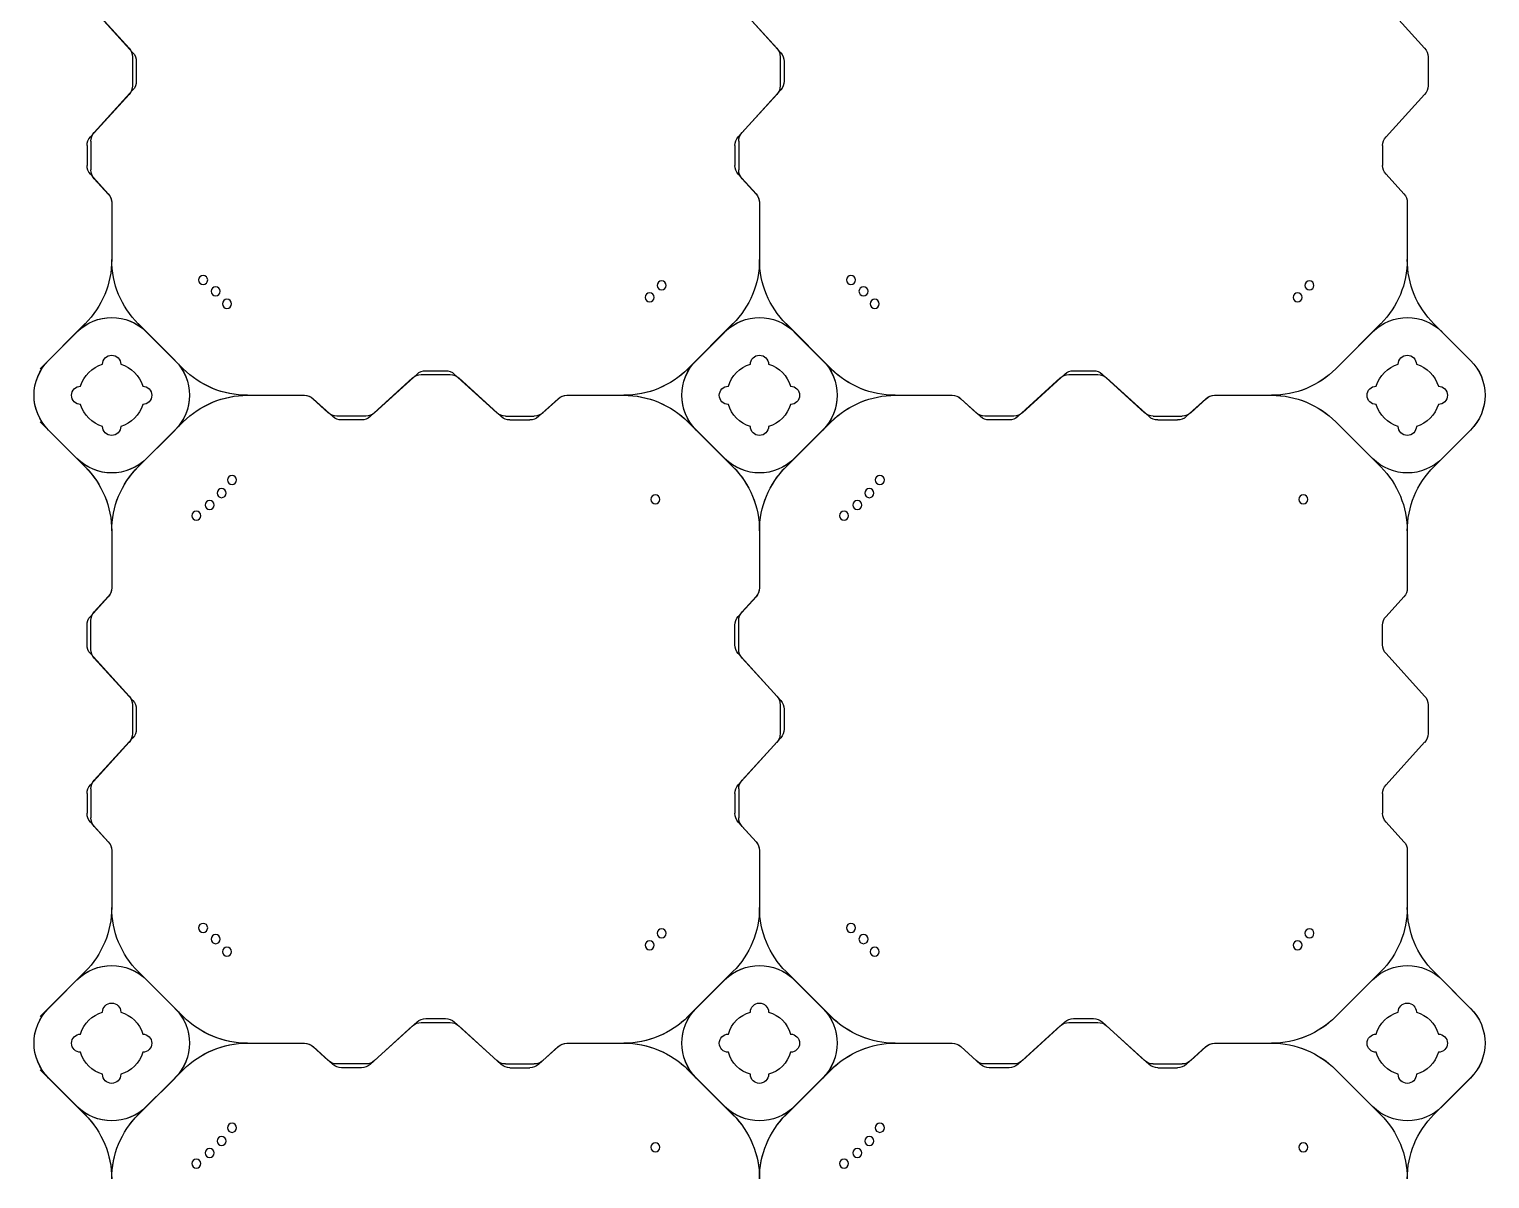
# Model space of a CAD drawing. Header units: millimetres. Extents: x -1612139 to -1260738, y 1141106 to 1536160.
# Drawn here: x -1325991 to -1324864, y 1191971 to 1192859 of the extents above; entities that cross this region are included whole.
import ezdxf

# ---------------------------------------------------------------- set-up
doc = ezdxf.new("R2010")
doc.units = ezdxf.units.MM
doc.header["$LTSCALE"] = 10
doc.layers.get('0').update_dxf_attribs({"linetype": 'CONTINUOUS'})
doc.layers.add('W-FLOAT_BOWL浮筒', color=253, linetype='CONTINUOUS')

# ---------------------------------------------------------------- blocks, each defined once
blk = doc.blocks.new('蓝色')
at = {"layer": 'W-FLOAT_BOWL浮筒', "color": 5}
for p, q in [((19951.1, -6979.1), (19985.8, -6944.4)), ((20061.6, -6979.1), (20026.8, -6944.4)), ((20451.1, -6979.1), (20485.8, -6944.4)), ((20561.6, -6979.1), (20526.8, -6944.4)), ((20951.1, -6979.1), (20985.8, -6944.4)), ((19979.5, -6950.8), (19951.2, -6979.1)), ((19957.5, -6972.8), (19985.8, -6944.5)), ((19957.5, -6972.7), (19979.4, -6950.8)), ((20055.2, -6972.8), (20026.8, -6944.5)), ((20033.2, -6950.8), (20055.2, -6972.7)), ((20033.2, -6950.8), (20061.5, -6979.1)), ((20479.5, -6950.8), (20451.2, -6979.1)), ((20457.5, -6972.8), (20485.8, -6944.5)), ((20457.5, -6972.7), (20479.4, -6950.8)), ((20555.2, -6972.8), (20526.8, -6944.5)), ((20533.2, -6950.8), (20555.2, -6972.7)), ((20533.2, -6950.8), (20561.5, -6979.1)), ((20979.5, -6950.8), (20951.2, -6979.1)), ((21055.2, -6972.8), (21026.8, -6944.5)), ((21033.2, -6950.8), (21055.2, -6972.7)), ((20173.5, -6986.2), (20161.6, -6997)), ((20177, -6983.2), (20161.8, -6997)), ((20202.5, -6983.6), (20180.2, -6983.6)), ((20199, -6980.6), (20183.7, -6980.6)), ((20205.7, -6983.2), (20238.5, -7013)), ((20209.2, -6986.2), (20242, -7016)), ((20303.5, -6986.2), (20270.7, -7016)), ((20307, -6983.2), (20274.2, -7013)), ((20310.2, -6983.6), (20332.5, -6983.6)), ((20313.7, -6980.6), (20329, -6980.6)), ((20335.7, -6983.2), (20350.9, -6997)), ((20339.2, -6986.2), (20351.1, -6997)), ((20673.5, -6986.2), (20661.6, -6997)), ((20677, -6983.2), (20661.8, -6997)), ((20702.5, -6983.6), (20680.2, -6983.6)), ((20699, -6980.6), (20683.7, -6980.6)), ((20705.7, -6983.2), (20738.5, -7013)), ((20709.2, -6986.2), (20742, -7016)), ((20803.5, -6986.2), (20770.7, -7016)), ((20807, -6983.2), (20774.2, -7013)), ((20810.2, -6983.6), (20832.5, -6983.6)), ((20813.7, -6980.6), (20829, -6980.6)), ((20835.7, -6983.2), (20850.9, -6997)), ((20839.2, -6986.2), (20851.1, -6997)), ((20110.9, -6999.6), (20155.1, -6999.6)), ((20110.9, -6999.6), (20154.9, -6999.6)), ((20357.6, -6999.6), (20401.6, -6999.6)), ((20357.8, -6999.6), (20401.6, -6999.6)), ((20610.9, -6999.6), (20655.1, -6999.6)), ((20610.9, -6999.6), (20654.9, -6999.6)), ((20857.6, -6999.6), (20901.6, -6999.6)), ((20857.8, -6999.6), (20901.6, -6999.6)), ((19985.8, -7054.9), (19951.1, -7020.1)), ((19979.5, -7048.4), (19951.2, -7020.1)), ((20026.8, -7054.9), (20061.6, -7020.1)), ((20033.2, -7048.4), (20061.5, -7020.1)), ((20245.2, -7015.6), (20267.5, -7015.6)), ((20248.7, -7018.6), (20264, -7018.6)), ((20485.8, -7054.9), (20451.1, -7020.1)), ((20479.5, -7048.4), (20451.2, -7020.1)), ((20526.8, -7054.9), (20561.6, -7020.1)), ((20533.2, -7048.4), (20561.5, -7020.1)), ((20745.2, -7015.6), (20767.5, -7015.6)), ((20748.7, -7018.6), (20764, -7018.6)), ((20985.8, -7054.9), (20951.1, -7020.1)), ((20979.5, -7048.4), (20951.2, -7020.1)), ((19979.4, -7048.4), (19957.5, -7026.5)), ((19957.5, -7026.5), (19985.8, -7054.8)), ((20055.2, -7026.5), (20026.8, -7054.8)), ((20055.2, -7026.5), (20033.2, -7048.4)), ((20479.4, -7048.4), (20457.5, -7026.5)), ((20457.5, -7026.5), (20485.8, -7054.8)), ((20555.2, -7026.5), (20526.8, -7054.8)), ((20555.2, -7026.5), (20533.2, -7048.4)), ((21055.2, -7026.5), (21026.8, -7054.8)), ((21055.2, -7026.5), (21033.2, -7048.4)), ((20006.3, -7148.4), (20006.3, -7104.2)), ((20006.3, -7148.2), (20006.3, -7104.2)), ((20506.3, -7148.4), (20506.3, -7104.2)), ((20506.3, -7148.2), (20506.3, -7104.2)), ((21006.3, -7148.4), (21006.3, -7104.2)), ((19989.9, -7170.3), (20003.7, -7155.1)), ((19992.9, -7166.8), (20003.7, -7154.9)), ((20489.9, -7170.3), (20503.7, -7155.1)), ((20492.9, -7166.8), (20503.7, -7154.9)), ((20989.9, -7170.3), (21003.7, -7155.1)), ((19987.3, -7192.3), (19987.3, -7177)), ((19990.3, -7195.8), (19990.3, -7173.5)), ((20487.3, -7192.3), (20487.3, -7177)), ((20490.3, -7195.8), (20490.3, -7173.5)), ((20987.3, -7192.3), (20987.3, -7177)), ((19989.9, -7199), (20019.7, -7231.8)), ((19992.9, -7202.5), (20022.7, -7235.3)), ((20489.9, -7199), (20519.7, -7231.8)), ((20492.9, -7202.5), (20522.7, -7235.3)), ((20989.9, -7199), (21019.7, -7231.8)), ((20022.3, -7260.8), (20022.3, -7238.5)), ((20025.3, -7257.3), (20025.3, -7242)), ((20522.3, -7260.8), (20522.3, -7238.5)), ((20525.3, -7257.3), (20525.3, -7242)), ((21022.3, -7260.8), (21022.3, -7238.5)), ((19989.9, -7300.3), (20019.7, -7267.5)), ((19992.9, -7296.8), (20022.7, -7264)), ((20489.9, -7300.3), (20519.7, -7267.5)), ((20492.9, -7296.8), (20522.7, -7264)), ((20989.9, -7300.3), (21019.7, -7267.5)), ((19990.3, -7303.5), (19990.3, -7325.8)), ((20490.3, -7303.5), (20490.3, -7325.8)), ((19987.3, -7307), (19987.3, -7322.3)), ((20487.3, -7307), (20487.3, -7322.3)), ((20987.3, -7307), (20987.3, -7322.3)), ((19989.9, -7329), (20003.7, -7344.2)), ((19992.9, -7332.5), (20003.7, -7344.4)), ((20489.9, -7329), (20503.7, -7344.2)), ((20492.9, -7332.5), (20503.7, -7344.4)), ((20989.9, -7329), (21003.7, -7344.2)), ((20006.3, -7394.9), (20006.3, -7350.9)), ((20006.3, -7394.9), (20006.3, -7351.1)), ((20506.3, -7394.9), (20506.3, -7350.9)), ((20506.3, -7394.9), (20506.3, -7351.1)), ((21006.3, -7394.9), (21006.3, -7350.9)), ((19951.1, -7479.1), (19985.8, -7444.4)), ((19979.5, -7450.8), (19951.2, -7479.1)), ((19957.5, -7472.8), (19985.8, -7444.5)), ((19957.5, -7472.7), (19979.4, -7450.8)), ((20061.6, -7479.1), (20026.8, -7444.4)), ((20055.2, -7472.8), (20026.8, -7444.5)), ((20033.2, -7450.8), (20055.2, -7472.7)), ((20033.2, -7450.8), (20061.5, -7479.1)), ((20451.1, -7479.1), (20485.8, -7444.4)), ((20479.5, -7450.8), (20451.2, -7479.1)), ((20457.5, -7472.8), (20485.8, -7444.5)), ((20457.5, -7472.7), (20479.4, -7450.8)), ((20561.6, -7479.1), (20526.8, -7444.4)), ((20555.2, -7472.8), (20526.8, -7444.5)), ((20533.2, -7450.8), (20555.2, -7472.7)), ((20533.2, -7450.8), (20561.5, -7479.1)), ((20951.1, -7479.1), (20985.8, -7444.4)), ((20979.5, -7450.8), (20951.2, -7479.1)), ((21055.2, -7472.8), (21026.8, -7444.5)), ((21033.2, -7450.8), (21055.2, -7472.7)), ((20177, -7483.2), (20161.8, -7497)), ((20202.5, -7483.6), (20180.2, -7483.6)), ((20199, -7480.6), (20183.7, -7480.6)), ((20205.7, -7483.2), (20238.5, -7513)), ((20307, -7483.2), (20274.2, -7513)), ((20310.2, -7483.6), (20332.5, -7483.6)), ((20313.7, -7480.6), (20329, -7480.6)), ((20335.7, -7483.2), (20350.9, -7497)), ((20677, -7483.2), (20661.8, -7497)), ((20702.5, -7483.6), (20680.2, -7483.6)), ((20699, -7480.6), (20683.7, -7480.6)), ((20705.7, -7483.2), (20738.5, -7513)), ((20807, -7483.2), (20774.2, -7513)), ((20810.2, -7483.6), (20832.5, -7483.6)), ((20813.7, -7480.6), (20829, -7480.6)), ((20835.7, -7483.2), (20850.9, -7497)), ((20173.5, -7486.2), (20161.6, -7497)), ((20209.2, -7486.2), (20242, -7516)), ((20303.5, -7486.2), (20270.7, -7516)), ((20339.2, -7486.2), (20351.1, -7497)), ((20673.5, -7486.2), (20661.6, -7497)), ((20709.2, -7486.2), (20742, -7516)), ((20803.5, -7486.2), (20770.7, -7516)), ((20839.2, -7486.2), (20851.1, -7497)), ((20110.9, -7499.6), (20155.1, -7499.6)), ((20110.9, -7499.6), (20154.9, -7499.6)), ((20357.6, -7499.6), (20401.6, -7499.6)), ((20357.8, -7499.6), (20401.6, -7499.6)), ((20610.9, -7499.6), (20655.1, -7499.6)), ((20610.9, -7499.6), (20654.9, -7499.6)), ((20857.6, -7499.6), (20901.6, -7499.6)), ((20857.8, -7499.6), (20901.6, -7499.6)), ((20245.2, -7515.6), (20267.5, -7515.6)), ((20248.7, -7518.6), (20264, -7518.6)), ((20745.2, -7515.6), (20767.5, -7515.6)), ((20748.7, -7518.6), (20764, -7518.6)), ((19985.8, -7554.9), (19951.1, -7520.1)), ((19979.5, -7548.4), (19951.2, -7520.1)), ((19979.4, -7548.4), (19957.5, -7526.5)), ((19957.5, -7526.5), (19985.8, -7554.8)), ((20026.8, -7554.9), (20061.6, -7520.1)), ((20055.2, -7526.5), (20026.8, -7554.8)), ((20033.2, -7548.4), (20061.5, -7520.1)), ((20055.2, -7526.5), (20033.2, -7548.4)), ((20485.8, -7554.9), (20451.1, -7520.1)), ((20479.5, -7548.4), (20451.2, -7520.1)), ((20479.4, -7548.4), (20457.5, -7526.5)), ((20457.5, -7526.5), (20485.8, -7554.8)), ((20526.8, -7554.9), (20561.6, -7520.1)), ((20555.2, -7526.5), (20526.8, -7554.8)), ((20533.2, -7548.4), (20561.5, -7520.1)), ((20555.2, -7526.5), (20533.2, -7548.4)), ((20985.8, -7554.9), (20951.1, -7520.1)), ((20979.5, -7548.4), (20951.2, -7520.1)), ((21055.2, -7526.5), (21026.8, -7554.8)), ((21055.2, -7526.5), (21033.2, -7548.4)), ((20006.3, -7648.4), (20006.3, -7604.2)), ((20006.3, -7648.2), (20006.3, -7604.2)), ((20506.3, -7648.4), (20506.3, -7604.2)), ((20506.3, -7648.2), (20506.3, -7604.2)), ((21006.3, -7648.4), (21006.3, -7604.2)), ((19989.9, -7670.3), (20003.7, -7655.1)), ((19992.9, -7666.8), (20003.7, -7654.9)), ((20489.9, -7670.3), (20503.7, -7655.1)), ((20492.9, -7666.8), (20503.7, -7654.9)), ((20989.9, -7670.3), (21003.7, -7655.1)), ((19987.3, -7692.3), (19987.3, -7677)), ((19990.3, -7695.8), (19990.3, -7673.5)), ((20487.3, -7692.3), (20487.3, -7677)), ((20490.3, -7695.8), (20490.3, -7673.5)), ((20987.3, -7692.3), (20987.3, -7677)), ((19989.9, -7699), (20019.7, -7731.8)), ((20489.9, -7699), (20519.7, -7731.8)), ((20989.9, -7699), (21019.7, -7731.8)), ((19992.9, -7702.5), (20022.7, -7735.3)), ((20492.9, -7702.5), (20522.7, -7735.3)), ((20022.3, -7760.8), (20022.3, -7738.5)), ((20025.3, -7757.3), (20025.3, -7742)), ((20522.3, -7760.8), (20522.3, -7738.5)), ((20525.3, -7757.3), (20525.3, -7742)), ((21022.3, -7760.8), (21022.3, -7738.5)), ((19992.9, -7796.8), (20022.7, -7764)), ((20492.9, -7796.8), (20522.7, -7764)), ((19989.9, -7800.3), (20019.7, -7767.5)), ((20489.9, -7800.3), (20519.7, -7767.5)), ((20989.9, -7800.3), (21019.7, -7767.5))]:
    blk.add_line(p, q, dxfattribs=at)
for centre in [(20071.6, -6906.7), (20571.6, -6906.7), (20081.9, -6914.9), (20091.1, -6924.1), (20426, -6919.3), (20581.9, -6914.9), (20591.1, -6924.1), (20926, -6919.3), (20099.2, -6934.3), (20599.2, -6934.3), (20095.3, -7070.2), (20595.3, -7070.2), (20086.6, -7079.9), (20421.6, -7075.2), (20586.6, -7079.9), (20921.6, -7075.2), (20076.9, -7088.6), (20430.8, -7084.4), (20576.9, -7088.6), (20930.8, -7084.4), (20071.6, -7406.7), (20571.6, -7406.7), (20081.9, -7414.9), (20426, -7419.3), (20581.9, -7414.9), (20926, -7419.3), (20091.1, -7424.1), (20591.1, -7424.1), (20099.2, -7434.3), (20599.2, -7434.3), (20095.3, -7570.2), (20421.6, -7575.2), (20595.3, -7570.2), (20921.6, -7575.2), (20076.9, -7588.6), (20086.6, -7579.9), (20430.8, -7584.4), (20576.9, -7588.6), (20586.6, -7579.9), (20930.8, -7584.4)]:
    blk.add_circle(centre, 3.5, dxfattribs=at)
for centre, radius, start, end in [((19936.3, -6894.9), 70, 315, 0), ((19936.3, -6895), 70, 315, 0), ((20076.3, -6894.9), 70, 180, 225), ((20076.3, -6895), 70, 180, 225), ((20436.3, -6894.9), 70, 315, 0), ((20436.3, -6895), 70, 315, 0), ((20576.3, -6894.9), 70, 180, 225), ((20576.3, -6895), 70, 180, 225), ((20936.3, -6894.9), 70, 315, 0), ((21076.3, -6895), 70, 180, 225), ((20006.3, -6977.7), 38, 45, 135), ((20006.4, -6977.7), 38, 45, 135), ((20506.3, -6977.7), 38, 45, 135), ((20506.4, -6977.7), 38, 45, 135), ((21006.4, -6977.7), 38, 45, 135), ((19984.4, -6999.6), 38, 135, 225), ((19984.4, -6999.7), 38, 135, 225), ((20006.3, -6999.6), 25, 106.2602, 163.7398), ((20006.3, -6999.6), 25, 106.2602, 163.7398), ((20006.3, -6999.6), 25, 106.2602, 163.7398), ((20006.3, -6999.6), 25, 106.2602, 163.7398), ((20006.3, -6975.6), 7, 0, 180), ((20006.3, -6975.6), 7, 0, 180), ((20006.3, -6975.6), 7, 0, 180), ((20006.3, -6975.6), 7, 0, 180), ((20006.3, -6999.6), 25, 16.2602, 73.7398), ((20006.3, -6999.6), 25, 16.2602, 73.7398), ((20006.3, -6999.6), 25, 16.2602, 73.7398), ((20006.3, -6999.6), 25, 16.2602, 73.7398), ((20028.3, -6999.6), 38, 315, 45), ((20028.3, -6999.7), 38, 315, 45), ((20484.4, -6999.6), 38, 135, 225), ((20484.4, -6999.7), 38, 135, 225), ((20506.3, -6999.6), 25, 106.2602, 163.7398), ((20506.3, -6999.6), 25, 106.2602, 163.7398), ((20506.3, -6999.6), 25, 106.2602, 163.7398), ((20506.3, -6999.6), 25, 106.2602, 163.7398), ((20506.3, -6975.6), 7, 0, 180), ((20506.3, -6975.6), 7, 0, 180), ((20506.3, -6975.6), 7, 0, 180), ((20506.3, -6975.6), 7, 0, 180), ((20506.3, -6999.6), 25, 16.2602, 73.7398), ((20506.3, -6999.6), 25, 16.2602, 73.7398), ((20506.3, -6999.6), 25, 16.2602, 73.7398), ((20506.3, -6999.6), 25, 16.2602, 73.7398), ((20528.3, -6999.6), 38, 315, 45), ((20528.3, -6999.7), 38, 315, 45), ((21006.3, -6999.6), 25, 106.2602, 163.7398), ((21006.3, -6999.6), 25, 106.2602, 163.7398), ((21006.3, -6975.6), 7, 0, 180), ((21006.3, -6975.6), 7, 0, 180), ((21006.3, -6999.6), 25, 16.2602, 73.7398), ((21006.3, -6999.6), 25, 16.2602, 73.7398), ((21028.3, -6999.6), 38, 315, 45), ((21028.3, -6999.7), 38, 315, 45), ((20111, -6929.6), 70, 225, 270), ((20111.1, -6929.6), 70, 225, 270), ((20180.2, -6993.6), 10, 90, 132.2737), ((20183.7, -6990.6), 10, 90, 132.2737), ((20199, -6990.6), 10, 47.7263, 90), ((20202.5, -6993.6), 10, 47.7263, 90), ((20310.2, -6993.6), 10, 90, 132.2737), ((20313.7, -6990.6), 10, 90, 132.2737), ((20329, -6990.6), 10, 47.7263, 90), ((20332.5, -6993.6), 10, 47.7263, 90), ((20401.6, -6929.6), 70, 270, 315), ((20401.7, -6929.6), 70, 270, 315), ((20611, -6929.6), 70, 225, 270), ((20611.1, -6929.6), 70, 225, 270), ((20680.2, -6993.6), 10, 90, 132.2737), ((20683.7, -6990.6), 10, 90, 132.2737), ((20699, -6990.6), 10, 47.7263, 90), ((20702.5, -6993.6), 10, 47.7263, 90), ((20810.2, -6993.6), 10, 90, 132.2737), ((20813.7, -6990.6), 10, 90, 132.2737), ((20829, -6990.6), 10, 47.7263, 90), ((20832.5, -6993.6), 10, 47.7263, 90), ((20901.6, -6929.6), 70, 270, 315), ((20901.7, -6929.6), 70, 270, 315), ((19982.3, -6999.6), 7, 90, 270), ((19982.3, -6999.6), 7, 90, 270), ((19982.3, -6999.6), 7, 90, 270), ((19982.3, -6999.6), 7, 90, 270), ((20030.3, -6999.6), 7, 270, 90), ((20030.3, -6999.6), 7, 270, 90), ((20030.3, -6999.6), 7, 270, 90), ((20030.3, -6999.6), 7, 270, 90), ((20111, -7069.6), 70, 90, 135), ((20111.1, -7069.6), 70, 90, 135), ((20154.9, -6989.6), 10, 270, 312.2737), ((20155.1, -6989.6), 10, 270, 312.2737), ((20357.6, -6989.6), 10, 227.7263, 270), ((20357.8, -6989.6), 10, 227.7263, 270), ((20401.6, -7069.6), 70, 45, 90), ((20401.7, -7069.6), 70, 45, 90), ((20482.3, -6999.6), 7, 90, 270), ((20482.3, -6999.6), 7, 90, 270), ((20482.3, -6999.6), 7, 90, 270), ((20482.3, -6999.6), 7, 90, 270), ((20530.3, -6999.6), 7, 270, 90), ((20530.3, -6999.6), 7, 270, 90), ((20530.3, -6999.6), 7, 270, 90), ((20530.3, -6999.6), 7, 270, 90), ((20611, -7069.6), 70, 90, 135), ((20611.1, -7069.6), 70, 90, 135), ((20654.9, -6989.6), 10, 270, 312.2737), ((20655.1, -6989.6), 10, 270, 312.2737), ((20857.6, -6989.6), 10, 227.7263, 270), ((20857.8, -6989.6), 10, 227.7263, 270), ((20901.6, -7069.6), 70, 45, 90), ((20901.7, -7069.6), 70, 45, 90), ((20982.3, -6999.6), 7, 90, 270), ((20982.3, -6999.6), 7, 90, 270), ((21030.3, -6999.6), 7, 270, 90), ((21030.3, -6999.6), 7, 270, 90), ((20006.3, -6999.6), 25, 196.2602, 253.7398), ((20006.3, -6999.6), 25, 196.2602, 253.7398), ((20006.3, -6999.6), 25, 196.2602, 253.7398), ((20006.3, -6999.6), 25, 196.2602, 253.7398), ((20006.3, -6999.6), 25, 286.2602, 343.7398), ((20006.3, -6999.6), 25, 286.2602, 343.7398), ((20006.3, -6999.6), 25, 286.2602, 343.7398), ((20006.3, -6999.6), 25, 286.2602, 343.7398), ((20506.3, -6999.6), 25, 196.2602, 253.7398), ((20506.3, -6999.6), 25, 196.2602, 253.7398), ((20506.3, -6999.6), 25, 196.2602, 253.7398), ((20506.3, -6999.6), 25, 196.2602, 253.7398), ((20506.3, -6999.6), 25, 286.2602, 343.7398), ((20506.3, -6999.6), 25, 286.2602, 343.7398), ((20506.3, -6999.6), 25, 286.2602, 343.7398), ((20506.3, -6999.6), 25, 286.2602, 343.7398), ((21006.3, -6999.6), 25, 196.2602, 253.7398), ((21006.3, -6999.6), 25, 196.2602, 253.7398), ((21006.3, -6999.6), 25, 286.2602, 343.7398), ((21006.3, -6999.6), 25, 286.2602, 343.7398), ((20245.2, -7005.6), 10, 227.7263, 270), ((20248.7, -7008.6), 10, 227.7263, 270), ((20264, -7008.6), 10, 270, 312.2737), ((20267.5, -7005.6), 10, 270, 312.2737), ((20745.2, -7005.6), 10, 227.7263, 270), ((20748.7, -7008.6), 10, 227.7263, 270), ((20764, -7008.6), 10, 270, 312.2737), ((20767.5, -7005.6), 10, 270, 312.2737), ((20006.3, -7023.6), 7, 180, 0), ((20006.3, -7023.6), 7, 180, 0), ((20006.3, -7023.6), 7, 180, 0), ((20006.3, -7023.6), 7, 180, 0), ((20506.3, -7023.6), 7, 180, 0), ((20506.3, -7023.6), 7, 180, 0), ((20506.3, -7023.6), 7, 180, 0), ((20506.3, -7023.6), 7, 180, 0), ((21006.3, -7023.6), 7, 180, 0), ((21006.3, -7023.6), 7, 180, 0), ((20006.3, -7021.6), 38, 225, 315), ((20006.4, -7021.6), 38, 225, 315), ((19936.3, -7104.3), 70, 0, 45), ((19936.3, -7104.3), 70, 0, 45), ((20076.3, -7104.3), 70, 135, 180), ((20076.3, -7104.3), 70, 135, 180), ((20506.3, -7021.6), 38, 225, 315), ((20506.4, -7021.6), 38, 225, 315), ((20436.3, -7104.3), 70, 0, 45), ((20436.3, -7104.3), 70, 0, 45), ((20576.3, -7104.3), 70, 135, 180), ((20576.3, -7104.3), 70, 135, 180), ((21006.4, -7021.6), 38, 225, 315), ((20936.3, -7104.3), 70, 0, 45), ((21076.3, -7104.3), 70, 135, 180), ((19996.3, -7148.2), 10, 317.7263, 0), ((19996.3, -7148.4), 10, 317.7263, 0), ((20496.3, -7148.2), 10, 317.7263, 0), ((20496.3, -7148.4), 10, 317.7263, 0), ((20996.3, -7148.4), 10, 317.7263, 0), ((20000.3, -7173.5), 10, 137.7263, 180), ((20500.3, -7173.5), 10, 137.7263, 180), ((19997.3, -7177), 10, 137.7263, 180), ((20497.3, -7177), 10, 137.7263, 180), ((20997.3, -7177), 10, 137.7263, 180), ((19997.3, -7192.3), 10, 180, 222.2737), ((20497.3, -7192.3), 10, 180, 222.2737), ((20997.3, -7192.3), 10, 180, 222.2737), ((20000.3, -7195.8), 10, 180, 222.2737), ((20500.3, -7195.8), 10, 180, 222.2737), ((20012.3, -7238.5), 10, 0, 42.2737), ((20015.3, -7242), 10, 0, 42.2737), ((20512.3, -7238.5), 10, 0, 42.2737), ((20515.3, -7242), 10, 0, 42.2737), ((21012.3, -7238.5), 10, 0, 42.2737), ((20015.3, -7257.3), 10, 317.7263, 0), ((20515.3, -7257.3), 10, 317.7263, 0), ((20012.3, -7260.8), 10, 317.7263, 0), ((20512.3, -7260.8), 10, 317.7263, 0), ((21012.3, -7260.8), 10, 317.7263, 0), ((19997.3, -7307), 10, 137.7263, 180), ((20000.3, -7303.5), 10, 137.7263, 180), ((20497.3, -7307), 10, 137.7263, 180), ((20500.3, -7303.5), 10, 137.7263, 180), ((20997.3, -7307), 10, 137.7263, 180), ((19997.3, -7322.3), 10, 180, 222.2737), ((20000.3, -7325.8), 10, 180, 222.2737), ((20497.3, -7322.3), 10, 180, 222.2737), ((20500.3, -7325.8), 10, 180, 222.2737), ((20997.3, -7322.3), 10, 180, 222.2737), ((19996.3, -7350.9), 10, 0, 42.2737), ((19996.3, -7351.1), 10, 0, 42.2737), ((20496.3, -7350.9), 10, 0, 42.2737), ((20496.3, -7351.1), 10, 0, 42.2737), ((20996.3, -7350.9), 10, 0, 42.2737), ((19936.3, -7394.9), 70, 315, 0), ((19936.3, -7395), 70, 315, 0), ((20076.3, -7394.9), 70, 180, 225), ((20076.3, -7395), 70, 180, 225), ((20436.3, -7394.9), 70, 315, 0), ((20436.3, -7395), 70, 315, 0), ((20576.3, -7394.9), 70, 180, 225), ((20576.3, -7395), 70, 180, 225), ((20936.3, -7394.9), 70, 315, 0), ((21076.3, -7395), 70, 180, 225), ((20006.3, -7477.7), 38, 45, 135), ((20006.4, -7477.7), 38, 45, 135), ((20506.3, -7477.7), 38, 45, 135), ((20506.4, -7477.7), 38, 45, 135), ((21006.4, -7477.7), 38, 45, 135), ((19984.4, -7499.6), 38, 135, 225), ((19984.4, -7499.7), 38, 135, 225), ((20006.3, -7475.6), 7, 0, 180), ((20006.3, -7475.6), 7, 0, 180), ((20006.3, -7475.6), 7, 0, 180), ((20006.3, -7475.6), 7, 0, 180), ((20028.3, -7499.6), 38, 315, 45), ((20028.3, -7499.7), 38, 315, 45), ((20484.4, -7499.6), 38, 135, 225), ((20484.4, -7499.7), 38, 135, 225), ((20506.3, -7475.6), 7, 0, 180), ((20506.3, -7475.6), 7, 0, 180), ((20506.3, -7475.6), 7, 0, 180), ((20506.3, -7475.6), 7, 0, 180), ((20528.3, -7499.6), 38, 315, 45), ((20528.3, -7499.7), 38, 315, 45), ((21006.3, -7475.6), 7, 0, 180), ((21006.3, -7475.6), 7, 0, 180), ((21028.3, -7499.6), 38, 315, 45), ((21028.3, -7499.7), 38, 315, 45), ((20006.3, -7499.6), 25, 106.2602, 163.7398), ((20006.3, -7499.6), 25, 106.2602, 163.7398), ((20006.3, -7499.6), 25, 106.2602, 163.7398), ((20006.3, -7499.6), 25, 106.2602, 163.7398), ((20006.3, -7499.6), 25, 16.2602, 73.7398), ((20006.3, -7499.6), 25, 16.2602, 73.7398), ((20006.3, -7499.6), 25, 16.2602, 73.7398), ((20006.3, -7499.6), 25, 16.2602, 73.7398), ((20111, -7429.6), 70, 225, 270), ((20111.1, -7429.6), 70, 225, 270), ((20180.2, -7493.6), 10, 90, 132.2737), ((20183.7, -7490.6), 10, 90, 132.2737), ((20199, -7490.6), 10, 47.7263, 90), ((20202.5, -7493.6), 10, 47.7263, 90), ((20310.2, -7493.6), 10, 90, 132.2737), ((20313.7, -7490.6), 10, 90, 132.2737), ((20329, -7490.6), 10, 47.7263, 90), ((20332.5, -7493.6), 10, 47.7263, 90), ((20401.6, -7429.6), 70, 270, 315), ((20401.7, -7429.6), 70, 270, 315), ((20506.3, -7499.6), 25, 106.2602, 163.7398), ((20506.3, -7499.6), 25, 106.2602, 163.7398), ((20506.3, -7499.6), 25, 106.2602, 163.7398), ((20506.3, -7499.6), 25, 106.2602, 163.7398), ((20506.3, -7499.6), 25, 16.2602, 73.7398), ((20506.3, -7499.6), 25, 16.2602, 73.7398), ((20506.3, -7499.6), 25, 16.2602, 73.7398), ((20506.3, -7499.6), 25, 16.2602, 73.7398), ((20611, -7429.6), 70, 225, 270), ((20611.1, -7429.6), 70, 225, 270), ((20680.2, -7493.6), 10, 90, 132.2737), ((20683.7, -7490.6), 10, 90, 132.2737), ((20699, -7490.6), 10, 47.7263, 90), ((20702.5, -7493.6), 10, 47.7263, 90), ((20810.2, -7493.6), 10, 90, 132.2737), ((20813.7, -7490.6), 10, 90, 132.2737), ((20829, -7490.6), 10, 47.7263, 90), ((20832.5, -7493.6), 10, 47.7263, 90), ((20901.6, -7429.6), 70, 270, 315), ((20901.7, -7429.6), 70, 270, 315), ((21006.3, -7499.6), 25, 106.2602, 163.7398), ((21006.3, -7499.6), 25, 106.2602, 163.7398), ((21006.3, -7499.6), 25, 16.2602, 73.7398), ((21006.3, -7499.6), 25, 16.2602, 73.7398), ((19982.3, -7499.6), 7, 90, 270), ((19982.3, -7499.6), 7, 90, 270), ((19982.3, -7499.6), 7, 90, 270), ((19982.3, -7499.6), 7, 90, 270), ((20030.3, -7499.6), 7, 270, 90), ((20030.3, -7499.6), 7, 270, 90), ((20030.3, -7499.6), 7, 270, 90), ((20030.3, -7499.6), 7, 270, 90), ((20482.3, -7499.6), 7, 90, 270), ((20482.3, -7499.6), 7, 90, 270), ((20482.3, -7499.6), 7, 90, 270), ((20482.3, -7499.6), 7, 90, 270), ((20530.3, -7499.6), 7, 270, 90), ((20530.3, -7499.6), 7, 270, 90), ((20530.3, -7499.6), 7, 270, 90), ((20530.3, -7499.6), 7, 270, 90), ((20982.3, -7499.6), 7, 90, 270), ((20982.3, -7499.6), 7, 90, 270), ((21030.3, -7499.6), 7, 270, 90), ((21030.3, -7499.6), 7, 270, 90), ((20006.3, -7499.6), 25, 196.2602, 253.7398), ((20006.3, -7499.6), 25, 196.2602, 253.7398), ((20006.3, -7499.6), 25, 196.2602, 253.7398), ((20006.3, -7499.6), 25, 196.2602, 253.7398), ((20006.3, -7499.6), 25, 286.2602, 343.7398), ((20006.3, -7499.6), 25, 286.2602, 343.7398), ((20006.3, -7499.6), 25, 286.2602, 343.7398), ((20006.3, -7499.6), 25, 286.2602, 343.7398), ((20111, -7569.6), 70, 90, 135), ((20111.1, -7569.6), 70, 90, 135), ((20154.9, -7489.6), 10, 270, 312.2737), ((20155.1, -7489.6), 10, 270, 312.2737), ((20357.6, -7489.6), 10, 227.7263, 270), ((20357.8, -7489.6), 10, 227.7263, 270), ((20401.6, -7569.6), 70, 45, 90), ((20401.7, -7569.6), 70, 45, 90), ((20506.3, -7499.6), 25, 196.2602, 253.7398), ((20506.3, -7499.6), 25, 196.2602, 253.7398), ((20506.3, -7499.6), 25, 196.2602, 253.7398), ((20506.3, -7499.6), 25, 196.2602, 253.7398), ((20506.3, -7499.6), 25, 286.2602, 343.7398), ((20506.3, -7499.6), 25, 286.2602, 343.7398), ((20506.3, -7499.6), 25, 286.2602, 343.7398), ((20506.3, -7499.6), 25, 286.2602, 343.7398), ((20611, -7569.6), 70, 90, 135), ((20611.1, -7569.6), 70, 90, 135), ((20654.9, -7489.6), 10, 270, 312.2737), ((20655.1, -7489.6), 10, 270, 312.2737), ((20857.6, -7489.6), 10, 227.7263, 270), ((20857.8, -7489.6), 10, 227.7263, 270), ((20901.6, -7569.6), 70, 45, 90), ((20901.7, -7569.6), 70, 45, 90), ((21006.3, -7499.6), 25, 196.2602, 253.7398), ((21006.3, -7499.6), 25, 196.2602, 253.7398), ((21006.3, -7499.6), 25, 286.2602, 343.7398), ((21006.3, -7499.6), 25, 286.2602, 343.7398), ((20245.2, -7505.6), 10, 227.7263, 270), ((20248.7, -7508.6), 10, 227.7263, 270), ((20264, -7508.6), 10, 270, 312.2737), ((20267.5, -7505.6), 10, 270, 312.2737), ((20745.2, -7505.6), 10, 227.7263, 270), ((20748.7, -7508.6), 10, 227.7263, 270), ((20764, -7508.6), 10, 270, 312.2737), ((20767.5, -7505.6), 10, 270, 312.2737), ((20006.3, -7523.6), 7, 180, 0), ((20006.3, -7523.6), 7, 180, 0), ((20006.3, -7523.6), 7, 180, 0), ((20006.3, -7523.6), 7, 180, 0), ((20506.3, -7523.6), 7, 180, 0), ((20506.3, -7523.6), 7, 180, 0), ((20506.3, -7523.6), 7, 180, 0), ((20506.3, -7523.6), 7, 180, 0), ((21006.3, -7523.6), 7, 180, 0), ((21006.3, -7523.6), 7, 180, 0), ((20006.3, -7521.6), 38, 225, 315), ((20006.4, -7521.6), 38, 225, 315), ((20506.3, -7521.6), 38, 225, 315), ((20506.4, -7521.6), 38, 225, 315), ((21006.4, -7521.6), 38, 225, 315), ((19936.3, -7604.3), 70, 0, 45), ((19936.3, -7604.3), 70, 0, 45), ((20076.3, -7604.3), 70, 135, 180), ((20076.3, -7604.3), 70, 135, 180), ((20436.3, -7604.3), 70, 0, 45), ((20436.3, -7604.3), 70, 0, 45), ((20576.3, -7604.3), 70, 135, 180), ((20576.3, -7604.3), 70, 135, 180), ((20936.3, -7604.3), 70, 0, 45), ((21076.3, -7604.3), 70, 135, 180), ((19996.3, -7648.2), 10, 317.7263, 0), ((19996.3, -7648.4), 10, 317.7263, 0), ((20496.3, -7648.2), 10, 317.7263, 0), ((20496.3, -7648.4), 10, 317.7263, 0), ((20996.3, -7648.4), 10, 317.7263, 0), ((19997.3, -7677), 10, 137.7263, 180), ((20000.3, -7673.5), 10, 137.7263, 180), ((20497.3, -7677), 10, 137.7263, 180), ((20500.3, -7673.5), 10, 137.7263, 180), ((20997.3, -7677), 10, 137.7263, 180), ((19997.3, -7692.3), 10, 180, 222.2737), ((20000.3, -7695.8), 10, 180, 222.2737), ((20497.3, -7692.3), 10, 180, 222.2737), ((20500.3, -7695.8), 10, 180, 222.2737), ((20997.3, -7692.3), 10, 180, 222.2737), ((20012.3, -7738.5), 10, 0, 42.2737), ((20512.3, -7738.5), 10, 0, 42.2737), ((21012.3, -7738.5), 10, 0, 42.2737), ((20015.3, -7742), 10, 0, 42.2737), ((20515.3, -7742), 10, 0, 42.2737), ((20012.3, -7760.8), 10, 317.7263, 0), ((20015.3, -7757.3), 10, 317.7263, 0), ((20512.3, -7760.8), 10, 317.7263, 0), ((20515.3, -7757.3), 10, 317.7263, 0), ((21012.3, -7760.8), 10, 317.7263, 0)]:
    blk.add_arc(centre, radius, start, end, dxfattribs=at)

msp = doc.modelspace()

# ---------------------------------------------------------------- block references
at = {"xscale": -1, "rotation": 180}
msp.add_blockref('蓝色', (-1345933.8, 1185076.5), dxfattribs=at)

doc.saveas('drawing.dxf')
